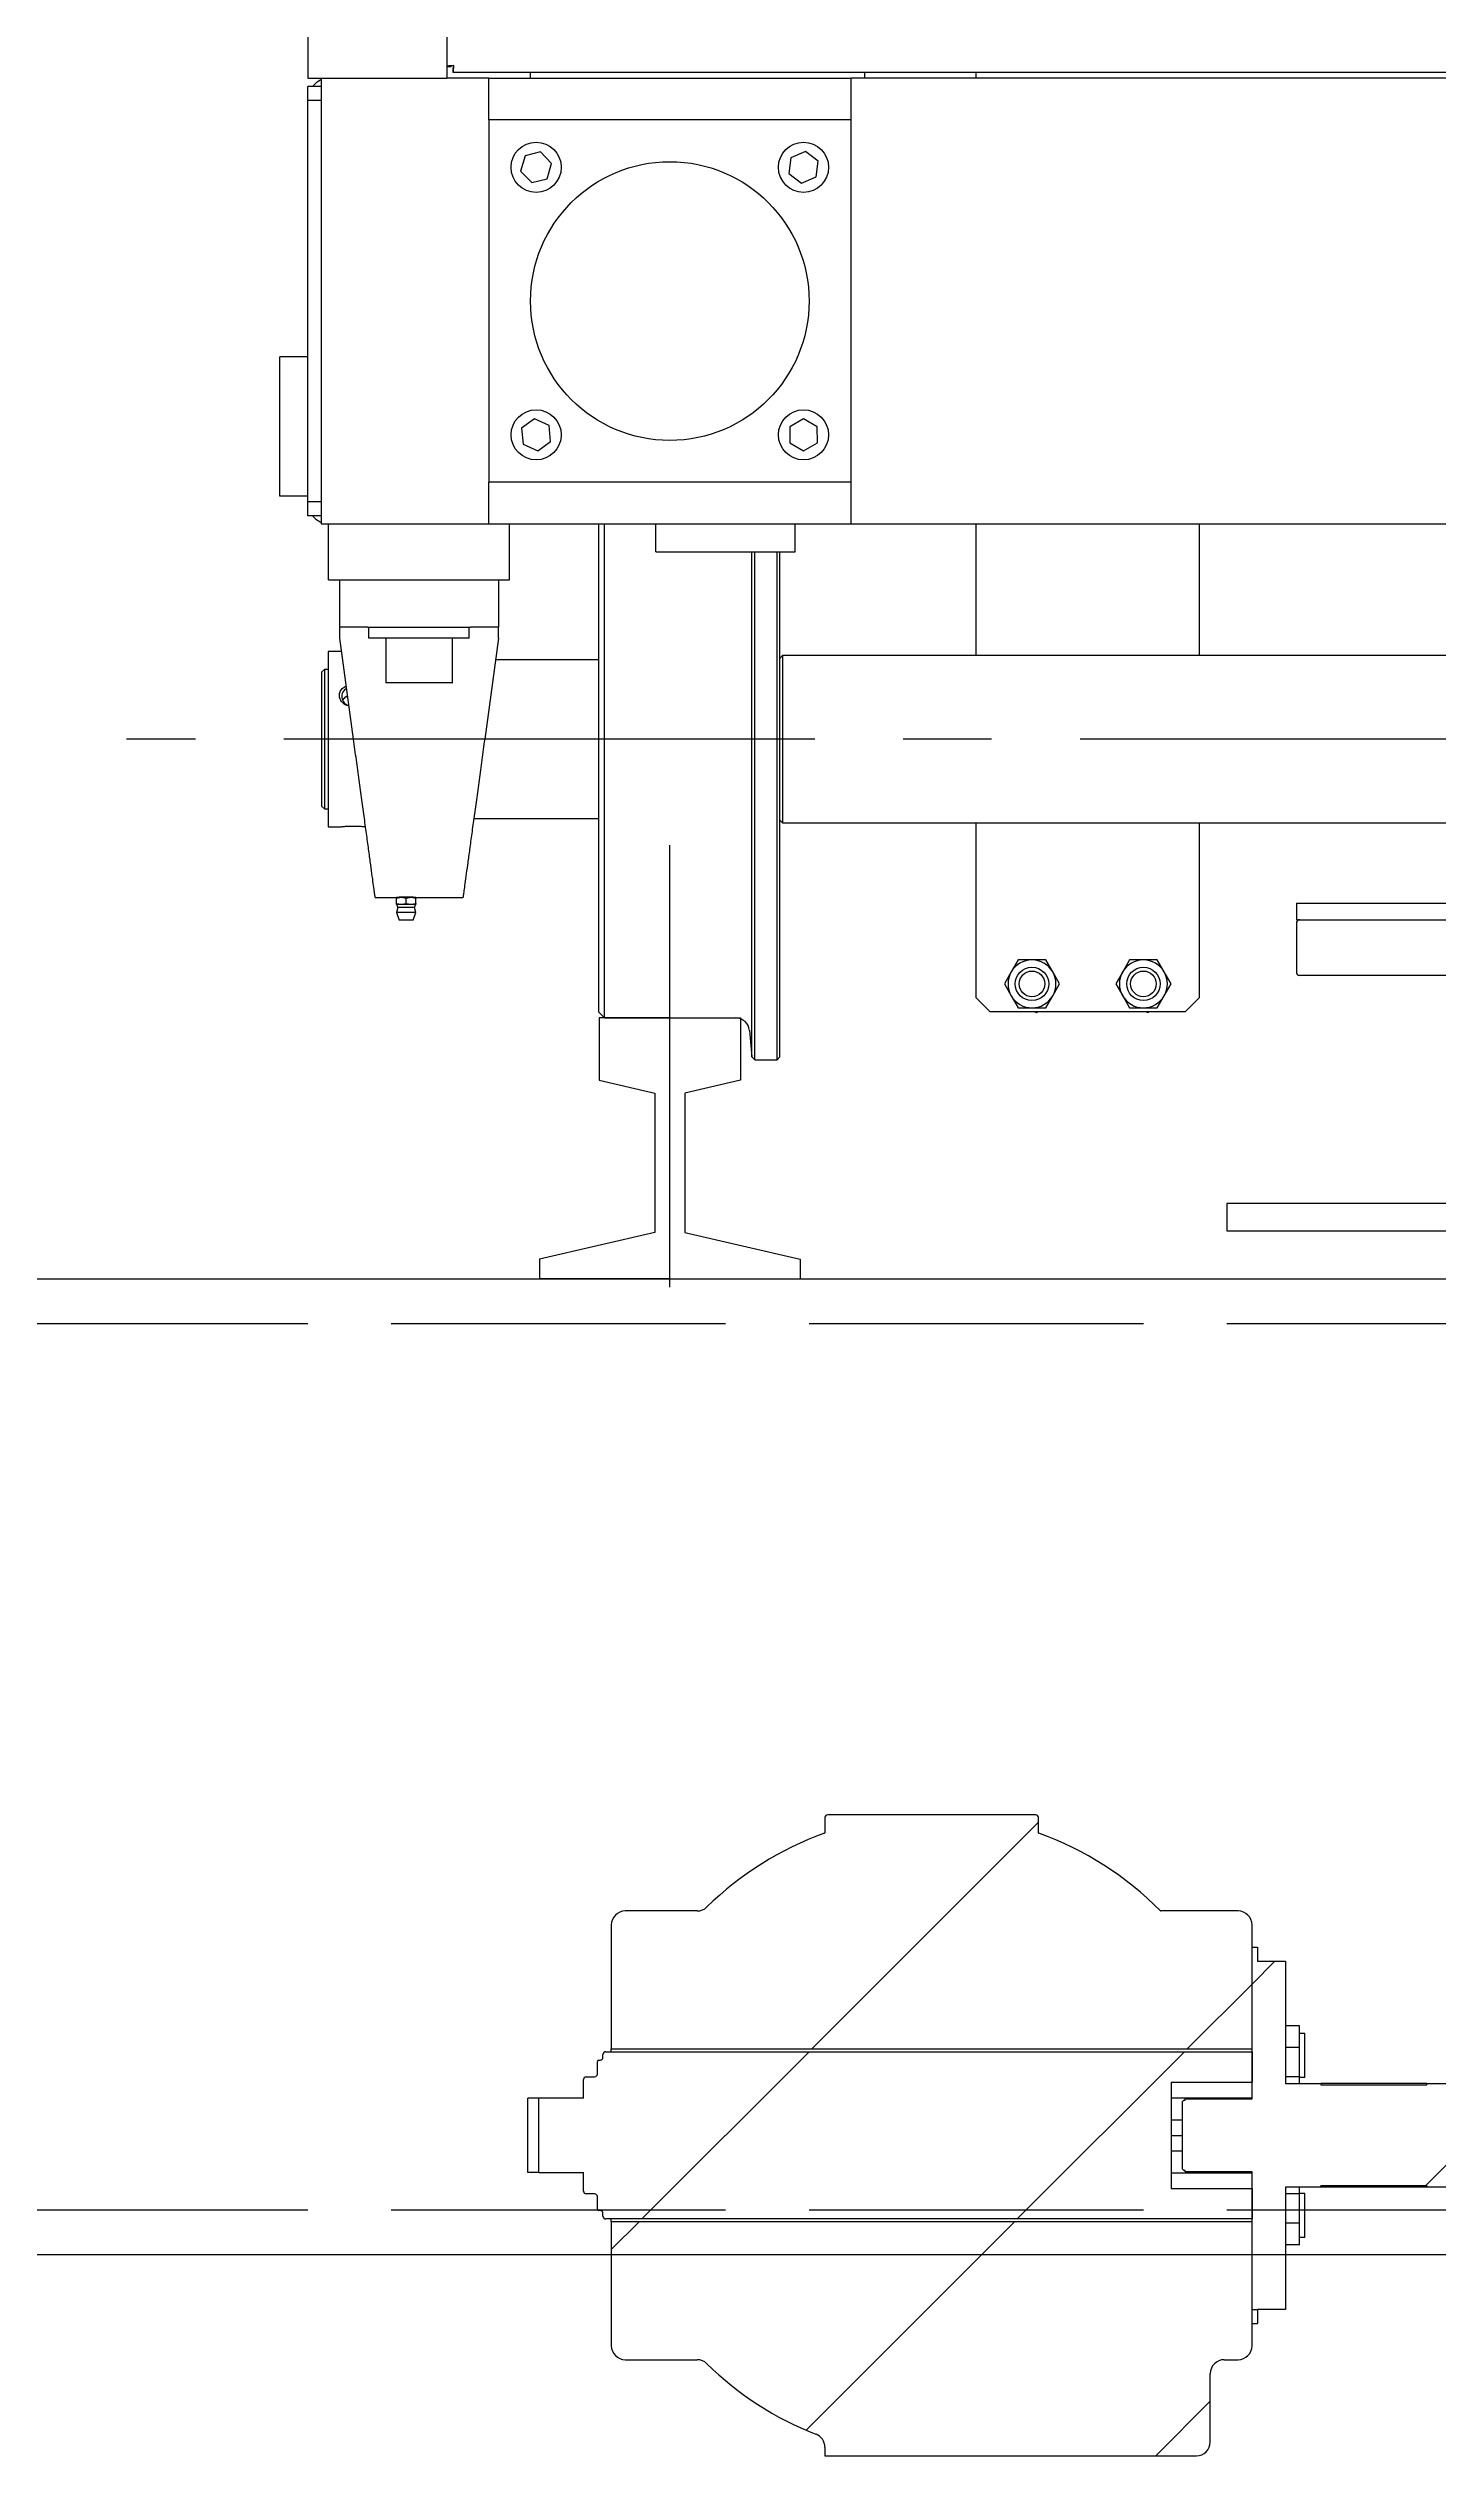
# Model space of a CAD drawing. Header units: millimetres. Extents: x 163705 to 1616509, y 81827 to 302547.
# Drawn here: x 1453762 to 1454260, y 145637 to 146501 of the extents above; entities that cross this region are included whole.
import ezdxf

# ---------------------------------------------------------------- set-up
doc = ezdxf.new("R2010")
doc.units = ezdxf.units.MM
doc.header["$LTSCALE"] = 10
doc.linetypes.add('ACAD_ISO02W100', pattern=[15, 12, -3])
doc.linetypes.add('CENTER2', pattern=[28.575, 19.05, -3.175, 3.175, -3.175])
for name, color, linetype, lineweight in [('1-中心线', 1, 'CENTER2', 0), ('1-虚线', 8, 'ACAD_ISO02W100', 0), ('1-设备轮廓', 2, 'Continuous', 18), ('1-钢构', 6, 'Continuous', 0)]:
    doc.layers.add(name, color=color, linetype=linetype, lineweight=lineweight)
doc.styles.get("Standard").update_dxf_attribs({"font": 'arial.ttf'})
pattern_1 = [(45, (-1462432.85, -149484.11), (-67.351921, 67.351921), [])]

# ---------------------------------------------------------------- blocks, each defined once
blk = doc.blocks.new('*U885')
for p, q in [((0, 350), (6550, 350)), ((0, 0), (6550, 0))]:
    blk.add_line(p, q)
at = {"layer": '1-虚线'}
for p, q in [((0, 334), (6550, 334)), ((0, 16), (6550, 16))]:
    blk.add_line(p, q, dxfattribs=at)
blk = doc.blocks.new('G$CC7A13224')
for p, q in [((105.43, 1122.2), (105.43, 427.2)), ((155.43, 1074.99), (155.43, 431.41)), ((105.43, 427.2), (113.43, 427.2)), ((110.43, 424.2), (105.43, 424.2)), ((105.43, 419.2), (105.43, 424.2)), ((110.43, 419.2), (110.43, 427.2)), ((113.43, 427.2), (147.43, 427.2)), ((147.43, 427.2), (155.43, 427.2)), ((155.43, 431.41), (156.93, 431.41)), ((155.43, 431.41), (155.43, 427.2)), ((170.43, 427.2), (155.43, 427.2)), ((157.64, 429.2), (157.64, 430.7)), ((1311.22, 429.2), (157.64, 429.2)), ((170.43, 427.2), (300.43, 427.2)), ((170.43, 412.2), (170.43, 427.2)), ((185.43, 427.2), (185.43, 429.2)), ((1170.43, 427.2), (300.43, 427.2)), ((300.43, 427.2), (300.43, 412.2)), ((305.43, 427.2), (305.43, 429.2)), ((345.43, 427.2), (345.43, 429.2)), ((110.43, 419.2), (105.43, 419.2)), ((105.43, 275.2), (105.43, 419.2)), ((110.43, 275.2), (110.43, 419.2)), ((170.43, 412.2), (170.43, 282.2)), ((300.43, 412.2), (170.43, 412.2)), ((300.43, 412.2), (300.43, 282.2)), ((183.46, 399.32), (181.88, 393.82)), ((189.01, 400.69), (183.46, 399.32)), ((192.98, 396.58), (189.01, 400.69)), ((278.86, 398.63), (278.17, 392.96)), ((284.12, 400.87), (278.86, 398.63)), ((288.69, 397.44), (284.12, 400.87)), ((288, 391.77), (288.69, 397.44)), ((181.88, 393.82), (185.85, 389.71)), ((185.85, 389.71), (191.4, 391.09)), ((191.4, 391.09), (192.98, 396.58)), ((278.17, 392.96), (282.74, 389.53)), ((282.74, 389.53), (288, 391.77)), ((95.43, 277.2), (95.43, 327.2)), ((105.43, 327.2), (95.43, 327.2)), ((186.86, 304.89), (182.22, 301.55)), ((192.07, 302.54), (186.86, 304.89)), ((192.64, 296.85), (192.07, 302.54)), ((283.39, 304.92), (278.46, 302.03)), ((288.36, 302.09), (283.39, 304.92)), ((182.22, 301.55), (182.79, 295.86)), ((182.79, 295.86), (188, 293.51)), ((188, 293.51), (192.64, 296.85)), ((278.46, 302.03), (278.5, 296.31)), ((278.5, 296.31), (283.47, 293.49)), ((283.47, 293.49), (288.4, 296.38)), ((288.4, 296.38), (288.36, 302.09)), ((105.43, 277.2), (95.43, 277.2)), ((300.43, 282.2), (170.43, 282.2)), ((170.43, 267.2), (170.43, 282.2)), ((300.43, 282.2), (300.43, 267.2)), ((110.43, 275.2), (105.43, 275.2)), ((105.43, 270.2), (105.43, 275.2)), ((110.43, 270.2), (105.43, 270.2)), ((110.43, 267.2), (110.43, 275.2)), ((170.43, 267.2), (110.43, 267.2)), ((112.93, 247.2), (112.93, 267.2)), ((300.43, 267.2), (170.43, 267.2)), ((177.93, 247.2), (177.93, 267.2)), ((209.93, 258.12), (209.93, 267.2)), ((211.93, 259.51), (211.93, 267.2)), ((211.93, 90), (211.93, 259.51)), ((230.43, 257.2), (230.43, 267.2)), ((280.43, 257.2), (280.43, 267.2)), ((1170.43, 267.2), (300.43, 267.2)), ((345.43, 220), (345.43, 267.2)), ((425.43, 267.2), (425.43, 220)), ((209.93, 92), (209.93, 258.12)), ((230.43, 257.2), (280.43, 257.2)), ((264.84, 76), (264.84, 257.2)), ((265.93, 75), (265.93, 257.2)), ((273.93, 75), (273.93, 257.2)), ((274.93, 76), (274.93, 257.2)), ((112.93, 247.2), (177.93, 247.2)), ((116.93, 230.2), (116.93, 247.2)), ((173.93, 247.2), (173.93, 230.2)), ((126.93, 230.2), (116.93, 230.2)), ((116.93, 226.2), (116.93, 230.2)), ((121.89, 190), (116.93, 226.2)), ((126.93, 230.2), (163.93, 230.2)), ((127.43, 226.2), (127.43, 230.2)), ((163.43, 226.2), (127.43, 226.2)), ((133.43, 226.2), (133.43, 210.3)), ((157.43, 210.3), (157.43, 226.2)), ((163.43, 226.2), (163.43, 230.2)), ((173.93, 230.2), (163.93, 230.2)), ((173.93, 226.2), (168.97, 190)), ((173.93, 226.2), (173.93, 230.2)), ((117.57, 221.5), (112.83, 221.5)), ((112.83, 221.5), (112.83, 190)), ((209.93, 218.5), (172.87, 218.5)), ((275.93, 220), (274.93, 219)), ((1070.43, 220), (275.93, 220)), ((275.93, 220), (275.93, 160)), ((111.43, 215), (110.43, 214)), ((110.43, 214), (110.43, 166)), ((112.83, 215), (111.43, 215)), ((111.43, 215), (111.43, 165)), ((137.64, 210.2), (133.53, 210.2)), ((157.33, 210.2), (137.64, 210.2)), ((112.83, 190), (112.83, 158.5)), ((110.43, 166), (111.43, 165)), ((111.43, 165), (112.83, 165)), ((112.83, 158.5), (116.84, 158.5)), ((164.93, 161.5), (209.93, 161.5)), ((274.93, 161), (275.93, 160)), ((275.93, 160), (1070.43, 160)), ((345.43, 97.2), (345.43, 160)), ((425.43, 160), (425.43, 97.2)), ((129.68, 133.2), (137.29, 133.2)), ((139.04, 133.2), (137.29, 132.89)), ((139.04, 133.2), (137.29, 133.2)), ((137.29, 132.89), (137.29, 133.2)), ((137.29, 131.08), (137.29, 132.89)), ((137.29, 131.08), (139.04, 130.76)), ((137.29, 130.76), (137.29, 131.08)), ((137.29, 130.76), (137.83, 129.55)), ((137.29, 130.76), (139.04, 130.76)), ((140.79, 132.89), (139.04, 133.2)), ((142.54, 133.2), (139.04, 133.2)), ((139.04, 130.76), (140.79, 131.08)), ((139.04, 130.76), (142.54, 130.76)), ((142.54, 133.2), (140.79, 132.89)), ((140.79, 131.08), (140.79, 132.89)), ((140.79, 131.08), (142.54, 130.76)), ((144.29, 132.89), (142.54, 133.2)), ((144.29, 133.2), (142.54, 133.2)), ((142.54, 130.76), (144.29, 131.08)), ((142.54, 130.76), (144.29, 130.76)), ((143.75, 129.55), (144.29, 130.76)), ((144.29, 133.2), (161.18, 133.2)), ((144.29, 133.2), (144.29, 132.89)), ((144.29, 131.08), (144.29, 132.89)), ((144.29, 131.08), (144.29, 130.76)), ((460.43, 131.2), (460.43, 125.2)), ((460.43, 131.2), (1010.43, 131.2)), ((137.83, 129.55), (137.33, 127.8)), ((137.33, 127.8), (138.23, 125.1)), ((144.25, 127.8), (137.33, 127.8)), ((143.75, 129.55), (137.83, 129.55)), ((143.35, 125.1), (138.23, 125.1)), ((143.35, 125.1), (144.25, 127.8)), ((144.25, 127.8), (143.75, 129.55)), ((460.43, 125.2), (1010.43, 125.2)), ((460.43, 124.2), (460.43, 106.2)), ((357.99, 106.5), (355.51, 102.2)), ((360.47, 110.8), (357.99, 106.5)), ((365.43, 110.8), (360.47, 110.8)), ((372.87, 106.5), (370.39, 110.8)), ((375.36, 102.2), (372.87, 106.5)), ((397.99, 106.5), (395.51, 102.2)), ((400.47, 110.8), (397.99, 106.5)), ((405.43, 110.8), (400.47, 110.8)), ((412.87, 106.5), (410.39, 110.8)), ((415.36, 102.2), (412.87, 106.5)), ((1007.49, 105.2), (461.43, 105.2)), ((345.43, 97.2), (350.43, 92.2)), ((355.51, 102.2), (357.99, 97.9)), ((357.99, 97.9), (360.47, 93.61)), ((370.39, 93.61), (372.87, 97.9)), ((372.87, 97.9), (375.36, 102.2)), ((395.51, 102.2), (397.99, 97.9)), ((397.99, 97.9), (400.47, 93.61)), ((410.39, 93.61), (412.87, 97.9)), ((412.87, 97.9), (415.36, 102.2)), ((420.43, 92.2), (425.43, 97.2)), ((209.93, 92), (211.93, 90)), ((211.93, 90), (259.04, 90)), ((420.43, 92.2), (350.43, 92.2)), ((360.47, 93.61), (365.43, 93.61)), ((366.41, 92.21), (367.11, 91.94)), ((367.11, 91.94), (367.42, 92.2)), ((400.47, 93.61), (405.43, 93.61)), ((406.41, 92.21), (407.11, 91.94)), ((407.11, 91.94), (407.42, 92.2)), ((264.02, 85.44), (264.84, 76)), ((264.84, 76), (265.93, 75)), ((265.93, 75), (273.93, 75)), ((273.93, 75), (274.93, 76))]:
    blk.add_line(p, q)
at = {"flags": 128}
blk.add_lwpolyline([(119.11, 205.16), (119.71, 205.53), (119.76, 205.55)], dxfattribs=at)
for centre, radius in [((187.43, 395.2), 9), ((283.43, 395.2), 9), ((235.43, 347.2), 50), ((187.43, 299.2), 9), ((283.43, 299.2), 9), ((365.43, 102.2), 6), ((365.43, 102.2), 4.6), ((405.43, 102.2), 6), ((405.43, 102.2), 4.6)]:
    blk.add_circle(centre, radius)
for centre, radius, start, end in [((113.43, 419.2), 8, 112.02431, 141.31781), ((113.43, 275.2), 8, 218.68219, 247.97569), ((121.13, 205.32), 3.45, 120.37061, 255.24219), ((133.53, 210.3), 0.1, 180, 270), ((157.33, 210.3), 0.1, 270, 0), ((461.43, 124.2), 1, 90, 180), ((365.43, 102.2), 8.6, 150, 210), ((365.43, 102.2), 8.6, 90, 150), ((365.43, 102.2), 8.6, 30, 90), ((365.43, 102.2), 8.6, 330, 30), ((405.43, 102.2), 8.6, 150, 210), ((405.43, 102.2), 8.6, 90, 150), ((405.43, 102.2), 8.6, 30, 90), ((405.43, 102.2), 8.6, 330, 30), ((461.43, 106.2), 1, 180, 270), ((365.43, 102.2), 8.6, 210, 270), ((365.43, 102.2), 8.6, 270, 330), ((405.43, 102.2), 8.6, 210, 270), ((405.43, 102.2), 8.6, 270, 330), ((259.04, 85), 5, 5, 90)]:
    blk.add_arc(centre, radius, start, end)
for points in [[(157.93, 431.7), (157.6, 431.68), (156.95, 431.63), (156.12, 431.55), (155.54, 431.48), (155.47, 431.43), (155.43, 431.41)], [(157.93, 431.7), (157.8, 431.68), (157.54, 431.63), (157.21, 431.55), (156.98, 431.48), (156.95, 431.43), (156.93, 431.41)], [(157.64, 429.2), (157.66, 429.24), (157.71, 429.31), (157.78, 429.89), (157.86, 430.72), (157.91, 431.37), (157.93, 431.7)], [(157.64, 430.7), (157.66, 430.72), (157.71, 430.75), (157.78, 430.98), (157.86, 431.31), (157.91, 431.57), (157.93, 431.7)]]:
    blk.add_open_spline(points, degree=3)
for points, knots in [([(120.27, 201.82), (119.81, 201.97), (118.74, 202.32), (117.72, 203.31), (117.12, 204.3), (116.86, 205.12), (116.8, 205.95), (116.95, 206.75), (117.31, 207.5), (117.99, 208.37), (118.77, 208.8), (119.28, 209.08)], [0, 0, 0, 0, 0.134574, 0.307925, 0.394682, 0.482067, 0.569064, 0.656305, 0.743761, 0.830901, 1, 1, 1, 1]), ([(119.11, 205.16), (118.9, 204.99), (118.47, 204.65), (118.11, 204.21), (118.01, 203.95), (118, 203.93)], [0, 0, 0, 0, 0.479274, 0.96008, 1, 1, 1, 1]), ([(129.68, 133.2), (129.67, 133.29), (129.64, 133.48), (129.43, 134.99), (129.11, 137.37), (128.66, 140.67), (128.09, 144.81), (127.41, 149.73), (126.65, 155.33), (125.8, 161.52), (124.88, 168.21), (123.91, 175.26), (122.91, 182.57), (122.23, 187.52), (121.89, 190)], [0, 0, 0, 0, 0.082917, 0.165953, 0.248953, 0.332014, 0.415258, 0.498523, 0.581866, 0.665409, 0.748955, 0.832561, 0.916311, 1, 1, 1, 1]), ([(168.97, 190), (168.63, 187.52), (167.95, 182.57), (166.95, 175.26), (165.98, 168.21), (165.06, 161.52), (164.21, 155.33), (163.45, 149.73), (162.77, 144.81), (162.2, 140.67), (161.75, 137.37), (161.43, 134.99), (161.22, 133.48), (161.19, 133.29), (161.18, 133.2)], [0, 0, 0, 0, 0.083689, 0.167439, 0.251045, 0.334591, 0.418134, 0.501477, 0.584742, 0.667986, 0.751047, 0.834047, 0.917083, 1, 1, 1, 1]), ([(116.84, 158.5), (116.85, 158.5), (116.88, 158.51), (117.18, 158.55), (117.65, 158.61), (118.5, 158.7), (119.87, 158.81), (121.75, 158.86), (123.68, 158.82), (124.73, 158.73), (125.25, 158.68)], [0, 0, 0, 0, 0.07757, 0.16177, 0.24574, 0.330059, 0.497488, 0.664895, 0.832235, 1, 1, 1, 1]), ([(125.25, 158.68), (125.48, 158.66), (125.86, 158.62), (126.11, 158.59), (126.2, 158.58)], [0, 0, 0, 0, 0.621715, 1, 1, 1, 1]), ([(144.29, 133.2), (144.24, 133.2), (144.13, 133.21), (143.32, 133.26), (142.17, 133.3), (140.79, 133.32), (139.42, 133.3), (138.26, 133.26), (137.45, 133.21), (137.34, 133.2), (137.29, 133.2)], [0, 0, 0, 0, 0.124873, 0.249847, 0.374809, 0.499767, 0.624729, 0.749696, 0.874623, 1, 1, 1, 1]), ([(370.39, 110.8), (370.03, 110.8), (368.38, 110.8), (366.72, 110.8), (365.43, 110.8)], [0, 0, 0, 0, 0.223033, 1, 1, 1, 1]), ([(410.39, 110.8), (410.03, 110.8), (408.38, 110.8), (406.72, 110.8), (405.43, 110.8)], [0, 0, 0, 0, 0.223033, 1, 1, 1, 1]), ([(365.43, 93.61), (366.72, 93.61), (368.38, 93.61), (370.03, 93.61), (370.39, 93.61)], [0, 0, 0, 0, 0.776967, 1, 1, 1, 1]), ([(405.43, 93.61), (406.72, 93.61), (408.38, 93.61), (410.03, 93.61), (410.39, 93.61)], [0, 0, 0, 0, 0.776967, 1, 1, 1, 1])]:
    blk.add_open_spline(points, degree=3, knots=knots)
at = {"layer": '1-中心线'}
for p, q in [((1430.43, 190), (40.43, 190)), ((235.43, 0), (235.43, 151.92))]:
    blk.add_line(p, q, dxfattribs=at)
blk = doc.blocks.new('A$Cf93d9856')
at = {"layer": '1-设备轮廓'}
for p, q in [((61.27, 640.27), (61.27, 630.27)), ((61.27, 640.27), (389.54, 640.27)), ((61.27, 630.27), (389.54, 630.27))]:
    blk.add_line(p, q, dxfattribs=at)
blk = doc.blocks.new('A$C05510fd8')
at = {"lineweight": 18}
h = blk.add_hatch(dxfattribs=at)
h.set_pattern_fill('ANSI31', color=256, scale=30, style=0)
h.set_pattern_definition(pattern_1)
edge = h.paths.add_edge_path(flags=0)
edge.add_arc((35, 514.5), 5, 90, 180, ccw=False)
edge.add_line((35, 519.5), (60.8, 519.5))
edge.add_arc((60.8, 524.5), 5, 270, 314.56131)
edge.add_arc((145, 439), 115, 109.53025, 134.56131, ccw=False)
edge.add_arc((106.5, 547.54), 0.168, 289.53025, 360)
edge.add_line((106.67, 547.54), (106.67, 553))
edge.add_arc((107.67, 553), 1, 90, 180, ccw=False)
edge.add_line((107.67, 554), (182.33, 554))
edge.add_arc((182.33, 553), 1, 0, 90, ccw=False)
edge.add_line((183.33, 553), (183.33, 547.54))
edge.add_arc((183.5, 547.54), 0.168, 180, 250.46975)
edge.add_arc((145, 439), 115, 44.46208, 70.46975, ccw=False)
edge.add_arc((227.2, 519.67), 0.168, 224.46208, 270)
edge.add_line((227.2, 519.5), (255, 519.5))
edge.add_arc((255, 514.5), 5, 0, 90, ccw=False)
edge.add_line((260, 514.5), (260, 470))
edge.add_line((260, 470), (30, 470))
edge.add_line((30, 470), (30, 514.5))
h = blk.add_hatch(dxfattribs=at)
h.set_pattern_fill('ANSI31', color=256, scale=30, style=0)
h.set_pattern_definition(pattern_1)
h.paths.add_polyline_path([(503, 455.65), (503, 453.65), (701.59, 453.65), (703.72, 478), (726.5, 478), (726.5, 476), (731.5, 476), (731.5, 474), (733.5, 474), (733.5, 457.65), (792, 457.65), (792, 420.35), (733.5, 420.35), (733.5, 404), (731.5, 404), (731.5, 402), (726.5, 402), (726.5, 400), (703.72, 400), (701.59, 424.35), (503, 424.35), (503, 422.35), (499, 422.35), (499, 424.35), (453, 424.35), (453, 422.35), (449, 422.35), (449, 424.35), (400.41, 424.35), (398.28, 400), (375.5, 400), (375.5, 402), (370.5, 402), (370.5, 404), (368.5, 404), (368.5, 420.35), (322.75, 420.35), (322.75, 420.85), (284.75, 420.85), (284.75, 420.35), (272, 420.35), (272, 376.5), (262, 376.5), (260, 376.5), (260, 425.85), (236, 425.85), (236, 426.35), (235.5, 426.35), (235, 426.85), (235, 451.15), (235.5, 451.65), (236, 451.65), (236, 452.15), (260, 452.15), (260, 506.5), (262, 506.5), (262, 501.5), (272, 501.5), (272, 457.65), (284.75, 457.65), (284.75, 457.15), (322.75, 457.15), (322.75, 457.65), (368.5, 457.65), (368.5, 474), (370.5, 474), (370.5, 476), (375.5, 476), (375.5, 478), (398.28, 478), (400.41, 453.65), (449, 453.65), (449, 455.65), (453, 455.65), (453, 453.65), (499, 453.65), (499, 455.65)], flags=0)
h = blk.add_hatch(dxfattribs=at)
h.set_pattern_fill('ANSI31', color=256, scale=30, style=0)
h.set_pattern_definition(pattern_1)
edge = h.paths.add_edge_path(flags=0)
edge.add_line((28, 469), (260, 469))
edge.add_line((260, 469), (260, 458.09))
edge.add_line((260, 458.09), (231, 458.09))
edge.add_line((231, 458.09), (231, 419.91))
edge.add_line((231, 419.91), (260, 419.91))
edge.add_line((260, 419.91), (260, 409))
edge.add_line((260, 409), (28, 409))
edge.add_arc((28, 410), 1, 180, 270, ccw=False)
edge.add_line((27, 410), (27, 411))
edge.add_arc((26, 411), 1, 0, 90)
edge.add_line((26, 412), (25.5, 412))
edge.add_arc((25.5, 412.5), 0.5, 180, 270, ccw=False)
edge.add_line((25, 412.5), (25, 417))
edge.add_arc((24, 417), 1, 0, 90)
edge.add_line((24, 418), (21, 418))
edge.add_arc((21, 419), 1, 180, 270, ccw=False)
edge.add_line((20, 419), (20, 425.69))
edge.add_line((20, 425.69), (4, 425.69))
edge.add_line((4, 425.69), (4, 452.31))
edge.add_line((4, 452.31), (20, 452.31))
edge.add_line((20, 452.31), (20, 459))
edge.add_arc((21, 459), 1, 90, 180, ccw=False)
edge.add_line((21, 460), (24, 460))
edge.add_arc((24, 461), 1, 270, 360)
edge.add_line((25, 461), (25, 465.5))
edge.add_arc((25.5, 465.5), 0.5, 90, 180, ccw=False)
edge.add_line((25.5, 466), (26, 466))
edge.add_arc((26, 467), 1, 270, 360)
edge.add_line((27, 467), (27, 468))
edge.add_arc((28, 468), 1, 90, 180, ccw=False)
h = blk.add_hatch(dxfattribs=at)
h.set_pattern_fill('ANSI31', color=256, scale=30, style=0)
h.set_pattern_definition(pattern_1)
edge = h.paths.add_edge_path(flags=0)
edge.add_line((260, 408), (260, 363.5))
edge.add_arc((255, 363.5), 5, 270, 360, ccw=False)
edge.add_line((255, 358.5), (250, 358.5))
edge.add_arc((250, 353.5), 5, 90, 180)
edge.add_line((245, 353.5), (245, 329))
edge.add_arc((240, 329), 5, 270, 360, ccw=False)
edge.add_line((240, 324), (106.67, 324))
edge.add_line((106.67, 324), (106.67, 327.1))
edge.add_arc((101.67, 327.1), 5, 0, 68.83155)
edge.add_arc((145, 439), 115, 225.43869, 248.83155, ccw=False)
edge.add_arc((60.8, 353.5), 5, 45.43869, 90)
edge.add_line((60.8, 358.5), (35, 358.5))
edge.add_arc((35, 363.5), 5, 180, 270, ccw=False)
edge.add_line((30, 363.5), (30, 408))
edge.add_line((30, 408), (260, 408))
at = {"layer": '1-设备轮廓'}
for p, q in [((106.67, 553), (106.67, 547.54)), ((182.33, 554), (107.67, 554)), ((183.33, 547.54), (183.33, 553)), ((60.8, 519.5), (35, 519.5)), ((255, 519.5), (227.2, 519.5)), ((30, 514.5), (30, 470)), ((260, 470), (260, 514.5)), ((260, 506.5), (262, 506.5)), ((260, 452.15), (260, 506.5)), ((262, 506.5), (262, 501.5)), ((262, 501.5), (272, 501.5)), ((272, 501.5), (272, 457.65)), ((277, 478.28), (272, 478.28)), ((277, 470.53), (277, 478.28)), ((277, 475.68), (279, 475.68)), ((279, 459.7), (279, 475.68)), ((27, 467), (27, 468)), ((28, 469), (260, 469)), ((30, 470), (260, 470)), ((30, 469), (30, 470)), ((260, 469), (260, 458.09)), ((277, 470.53), (272, 470.53)), ((277, 459.94), (277, 470.53)), ((20, 452.31), (20, 459)), ((21, 460), (24, 460)), ((25, 461), (25, 465.5)), ((25.5, 466), (26, 466)), ((231, 458.09), (231, 419.91)), ((231, 458.09), (260, 458.09)), ((277, 459.94), (272, 459.94)), ((277, 457.65), (277, 459.94)), ((279, 459.7), (277, 459.7)), ((0, 425.69), (0, 452.31)), ((4, 452.31), (0, 452.31)), ((20, 452.31), (4, 452.31)), ((4, 425.69), (4, 452.31)), ((231, 452.5), (260, 452.5)), ((235, 451.15), (235.5, 451.65)), ((235, 426.85), (235, 451.15)), ((235.5, 451.65), (236, 451.65)), ((236, 452.15), (260, 452.15)), ((236, 451.65), (236, 452.15)), ((272, 457.65), (284.75, 457.65)), ((284.75, 457.65), (284.75, 457.15)), ((322.75, 457.65), (284.75, 457.65)), ((284.75, 457.15), (322.75, 457.15)), ((322.75, 457.65), (368.5, 457.65)), ((322.75, 457.15), (322.75, 457.65)), ((231, 444.59), (235, 444.59)), ((231, 439), (235, 439)), ((231, 433.41), (235, 433.41)), ((4, 425.69), (0, 425.69)), ((4, 425.69), (20, 425.69)), ((20, 419), (20, 425.69)), ((231, 425.5), (260, 425.5)), ((235.5, 426.35), (235, 426.85)), ((236, 426.35), (235.5, 426.35)), ((236, 425.85), (236, 426.35)), ((260, 425.85), (236, 425.85)), ((260, 376.5), (260, 425.85)), ((24, 418), (21, 418)), ((25, 412.5), (25, 417)), ((231, 419.91), (260, 419.91)), ((260, 419.91), (260, 409)), ((272, 420.35), (272, 376.5)), ((284.75, 420.35), (272, 420.35)), ((277, 418.06), (272, 418.06)), ((277, 418.06), (277, 420.35)), ((277, 418.3), (279, 418.3)), ((277, 407.47), (277, 418.06)), ((279, 410.31), (279, 418.3)), ((284.75, 420.35), (284.75, 420.85)), ((322.75, 420.85), (284.75, 420.85)), ((322.75, 420.35), (284.75, 420.35)), ((322.75, 420.85), (322.75, 420.35)), ((368.5, 420.35), (322.75, 420.35)), ((26, 412), (25.5, 412)), ((27, 410), (27, 411)), ((260, 409), (28, 409)), ((30, 408), (30, 409)), ((260, 408), (30, 408)), ((30, 408), (30, 363.5)), ((260, 363.5), (260, 408)), ((277, 407.47), (272, 407.47)), ((277, 399.72), (277, 407.47)), ((279, 402.32), (279, 410.31)), ((277, 399.72), (272, 399.72)), ((279, 402.32), (277, 402.32)), ((260, 376.5), (262, 376.5)), ((260, 371.5), (262, 371.5)), ((272, 376.5), (262, 376.5)), ((262, 376.5), (262, 371.5)), ((35, 358.5), (60.8, 358.5)), ((250, 358.5), (255, 358.5)), ((245, 329), (245, 353.5)), ((106.67, 327.1), (106.67, 324)), ((106.67, 324), (240, 324))]:
    blk.add_line(p, q, dxfattribs=at)
for centre, radius, start, end in [((107.67, 553), 1, 90, 180), ((182.33, 553), 1, 0, 90), ((145, 439), 115, 109.53025, 134.56131), ((106.5, 547.54), 0.168, 289.53025, 0), ((183.5, 547.54), 0.168, 180, 250.46975), ((145, 439), 115, 44.46208, 70.46975), ((35, 514.5), 5, 90, 180), ((60.8, 524.5), 5, 270, 314.56131), ((227.2, 519.67), 0.168, 224.46208, 270), ((255, 514.5), 5, 0, 90), ((26, 467), 1, 270, 0), ((28, 468), 1, 90, 180), ((21, 459), 1, 90, 180), ((24, 461), 1, 270, 0), ((25.5, 465.5), 0.5, 90, 180), ((21, 419), 1, 180, 270), ((24, 417), 1, 0, 90), ((25.5, 412.5), 0.5, 180, 270), ((26, 411), 1, 0, 90), ((28, 410), 1, 180, 270), ((35, 363.5), 5, 180, 270), ((255, 363.5), 5, 270, 0), ((60.8, 353.5), 5, 45.43869, 90), ((145, 439), 115, 225.43869, 248.83155), ((250, 353.5), 5, 90, 180), ((101.67, 327.1), 5, 0, 68.83155), ((240, 329), 5, 270, 0)]:
    blk.add_arc(centre, radius, start, end, dxfattribs=at)
blk = doc.blocks.new('G$CEE156471')
for p, q in [((46.83, 96.66), (21.43, 96.66)), ((21.43, 96.66), (21.43, 74.3)), ((46.83, 96.66), (72.23, 96.66)), ((72.23, 96.66), (72.23, 74.3)), ((21.43, 74.3), (41.47, 69.67)), ((41.47, 69.67), (41.47, 19.67)), ((72.23, 74.3), (52.19, 69.67)), ((52.19, 69.67), (52.19, 19.67)), ((41.47, 19.67), (0, 10.1)), ((52.19, 19.67), (93.66, 10.1)), ((0, 10.1), (0, 3)), ((93.66, 10.1), (93.66, 3)), ((46.83, 3), (0, 3)), ((46.83, 3), (93.66, 3))]:
    blk.add_line(p, q)
at = {"layer": '1-中心线'}
blk.add_line((46.83, 0), (46.83, 99.66), dxfattribs=at)
blk.add_text('HC_SUPERPART', height=0.001).set_placement((46.83, 3))

msp = doc.modelspace()

# ---------------------------------------------------------------- block references
for name, p in [('A$C05510fd8', (1453934.648, 145313.332)), ('A$Cf93d9856', (1454124.376, 145446.589))]:
    msp.add_blockref(name, p)
at = {"layer": '1-设备轮廓'}
for name, p in [('G$CC7A13224', (1453750.218, 146063.291)), ('G$CEE156471', (1453938.818, 146056.632))]:
    msp.add_blockref(name, p, dxfattribs=at)
at = {"layer": '1-钢构'}
msp.add_blockref('*U885', (1449985.648, 145709.632), dxfattribs=at)

doc.saveas('drawing.dxf')
